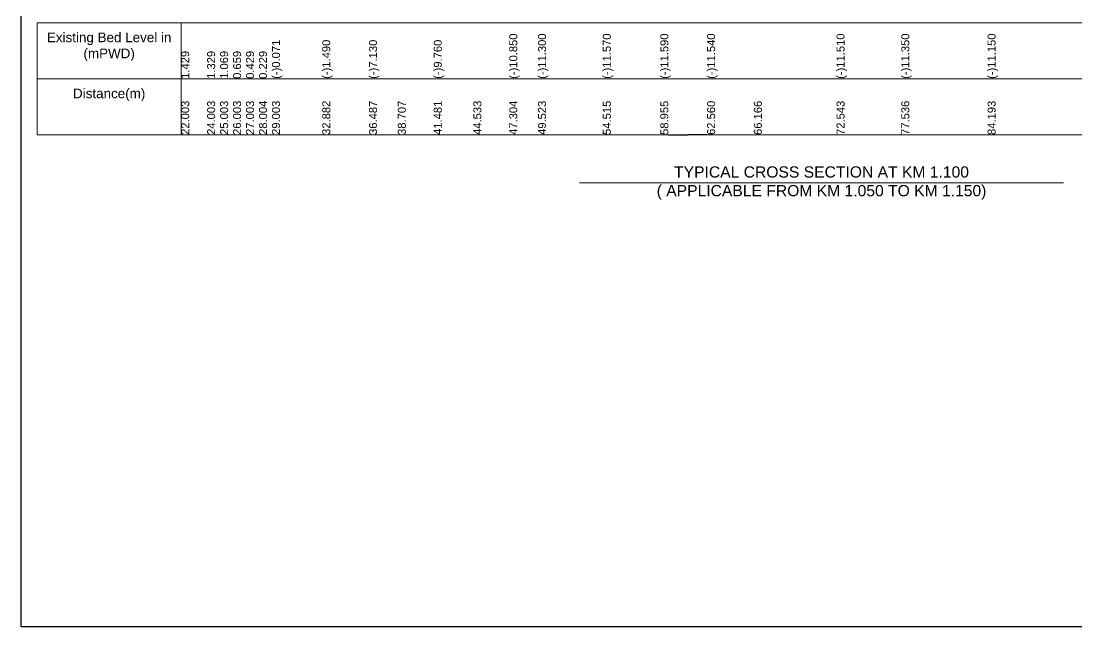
# Model space of a CAD drawing. Header units: inches. Extents: x 89000 to 1304432, y -10828 to 220529.
# Drawn here: x 1190099 to 1196694, y 132800 to 136581 of the extents above; entities that cross this region are included whole.
import ezdxf

# ---------------------------------------------------------------- set-up
doc = ezdxf.new("R2010")
doc.units = ezdxf.units.IN
doc.header["$LTSCALE"] = 7
doc.header["$MEASUREMENT"] = 0
for name, color, linetype, lineweight in [('Cross section Data Border', 7, 'Continuous', 9), ('Cross Section Labels', 7, 'Continuous', 9), ('Long Section Labels', 7, 'Continuous', 9)]:
    doc.layers.add(name, color=color, linetype=linetype, lineweight=lineweight)
doc.styles.get("Standard").update_dxf_attribs({"font": 'arial.ttf'})
doc.dimstyles.get("Standard").update_dxf_attribs({"dimtxt": 0.18, "dimasz": 0.18, "dimexe": 0.18, "dimexo": 0.0625, "dimgap": 0.09, "dimtad": 0, "dimtih": 1, "dimtoh": 1, "dimdec": 4, "dimzin": 0, "dimdsep": 46, "dimtxsty": 'Standard', "dimcen": 0.09, "dimadec": 0, "dimazin": 0, "dimtfac": 1, "dimtdec": 4, "dimtofl": 0, "dimtmove": 0, "dimatfit": 3, "dimfxl": 1, "dimtolj": 1, "dimtzin": 0, "dimarcsym": 0})

# ---------------------------------------------------------------- blocks, each defined once
blk = doc.blocks.new('*D101')
at = {"layer": 'Cross Section Labels', "color": 0, "lineweight": -2, "transparency": 16777216}
for p, q in [((1194143.1, 135870.8), (1194143.1, 135870.9)), ((1194143.2, 135870.8), (1194262.9, 135870.8)), ((1194383.9, 135870.8), (1194264.1, 135870.8)), ((1194384, 135870.8), (1194384, 135870.9))]:
    blk.add_line(p, q, dxfattribs=at)
at = {"layer": 'Cross Section Labels', "color": 0, "transparency": 16777216}
for points in [[(1194143.2, 135870.8), (1194143.2, 135870.7), (1194143.1, 135870.8)], [(1194383.9, 135870.8), (1194383.9, 135870.7), (1194384, 135870.8)]]:
    blk.add_solid(points, dxfattribs=at)
at = {"layer": 'Defpoints', "color": 0, "transparency": 16777216}
for p in [(1194143.1, 135870.8), (1194384, 135870.8), (1194384, 135870.8)]:
    blk.add_point(p, dxfattribs=at)
at = {"layer": 'Cross Section Labels', "color": 0, "transparency": 16777216, "insert": (1194263.5, 135870.8), "char_height": 0.18, "attachment_point": 5}
blk.add_mtext('\\A1;240.9814', dxfattribs=at)

msp = doc.modelspace()

# ---------------------------------------------------------------- linework, layer by layer
msp.add_lwpolyline([(1190098.86418, 139870.76803), (1200098.86418, 139870.76803), (1200098.86418, 132799.76803), (1190098.86418, 132799.76803)], close=True)
at = {"layer": 'Cross section Data Border'}
msp.add_lwpolyline([(1190198.86418, 136570.76803), (1198530.70488, 136570.76803), (1198530.70488, 135870.76803), (1190198.86418, 135870.76803)], close=True, dxfattribs=at)
for points in [[(1191098.86418, 136570.76803), (1191098.86418, 135870.76803)], [(1190198.86418, 136220.76803), (1198530.70488, 136220.76803)]]:
    msp.add_lwpolyline(points, dxfattribs=at)
at = {"layer": 'Cross Section Labels'}
msp.add_lwpolyline([(1193586.86418, 135570.76803), (1195098.86418, 135570.76803), (1196610.86418, 135570.76803)], dxfattribs=at)

# ---------------------------------------------------------------- texts
at = {"layer": 'Cross section Data Border', "char_height": 60, "width": 800, "attachment_point": 5}
for s, insert in [('Existing Bed Level in (mPWD)', (1190648.86418, 136420.76803)), ('Distance(m)', (1190648.86418, 136120.76803))]:
    msp.add_mtext(s, dxfattribs=dict(at, insert=insert))
at = {"layer": 'Cross Section Labels', "insert": (1195098.86418, 135570.76803), "char_height": 70, "attachment_point": 5}
msp.add_mtext('TYPICAL CROSS SECTION AT KM 1.100^J( APPLICABLE FROM KM 1.050 TO KM 1.150)', dxfattribs=at)
at = {"layer": 'Long Section Labels', "char_height": 50, "attachment_point": 1, "rotation": 90}
for s, insert in [('(-)0.071', (1191665.92772, 136220.76803)), ('(-)1.490', (1191980.06278, 136220.76803)), ('(-)7.130', (1192272.11233, 136220.76803)), ('(-)7.130', (1192272.11233, 136220.76803)), ('(-)9.760', (1192676.57941, 136220.76803)), ('(-)9.760', (1192676.57941, 136220.76803)), ('(-)10.850', (1193148.26108, 136220.76803)), ('(-)11.300', (1193328.03372, 136220.76803)), ('(-)11.570', (1193732.36029, 136220.76803)), ('(-)11.590', (1194091.99535, 136220.76803)), ('(-)11.590', (1194091.99535, 136220.76803)), ('(-)11.540', (1194384.03405, 136220.76803)), ('(-)11.510', (1195192.60841, 136220.76803)), ('(-)11.350', (1195597.03336, 136220.76803)), ('(-)11.150', (1196136.28598, 136220.76803)), ('1.429', (1191098.86418, 136220.76803)), ('1.329', (1191260.87594, 136220.76803)), ('1.069', (1191341.9042, 136220.76803)), ('0.659', (1191422.8877, 136220.76803)), ('0.429', (1191503.91596, 136220.76803)), ('0.229', (1191584.94422, 136220.76803)), ('22.003', (1191098.86418, 135870.76803)), ('24.003', (1191260.87594, 135870.76803)), ('25.003', (1191341.9042, 135870.76803)), ('26.003', (1191422.8877, 135870.76803)), ('27.003', (1191503.91596, 135870.76803)), ('28.004', (1191584.94422, 135870.76803)), ('29.003', (1191665.92772, 135870.76803)), ('32.882', (1191980.06278, 135870.76803)), ('36.487', (1192272.11233, 135870.76803)), ('38.707', (1192451.89887, 135870.76803)), ('41.481', (1192676.57941, 135870.76803)), ('44.533', (1192923.85825, 135870.76803)), ('47.304', (1193148.26108, 135870.76803)), ('49.523', (1193328.03372, 135870.76803)), ('54.515', (1193732.36029, 135870.76803)), ('58.955', (1194091.99535, 135870.76803)), ('62.560', (1194384.03405, 135870.76803)), ('66.166', (1194676.07395, 135870.76803)), ('72.543', (1195192.60841, 135870.76803)), ('77.536', (1195597.03336, 135870.76803)), ('84.193', (1196136.28598, 135870.76803))]:
    msp.add_mtext(s, dxfattribs=dict(at, insert=insert))

# ---------------------------------------------------------------- dimensions: what is measured, and where the dimension line sits
at = {"layer": 'Cross Section Labels'}
dim = msp.add_linear_dim(base=(1194384.03405, 135870.76803), p1=(1194143.05265, 135870.76803), p2=(1194384.03405, 135870.76803), dimstyle='Standard', dxfattribs=at)
dim.commit()
dim.dimension.update_dxf_attribs({"geometry": '*D101', "text_midpoint": (1194263.54335, 135870.76803)})

doc.saveas('drawing.dxf')
